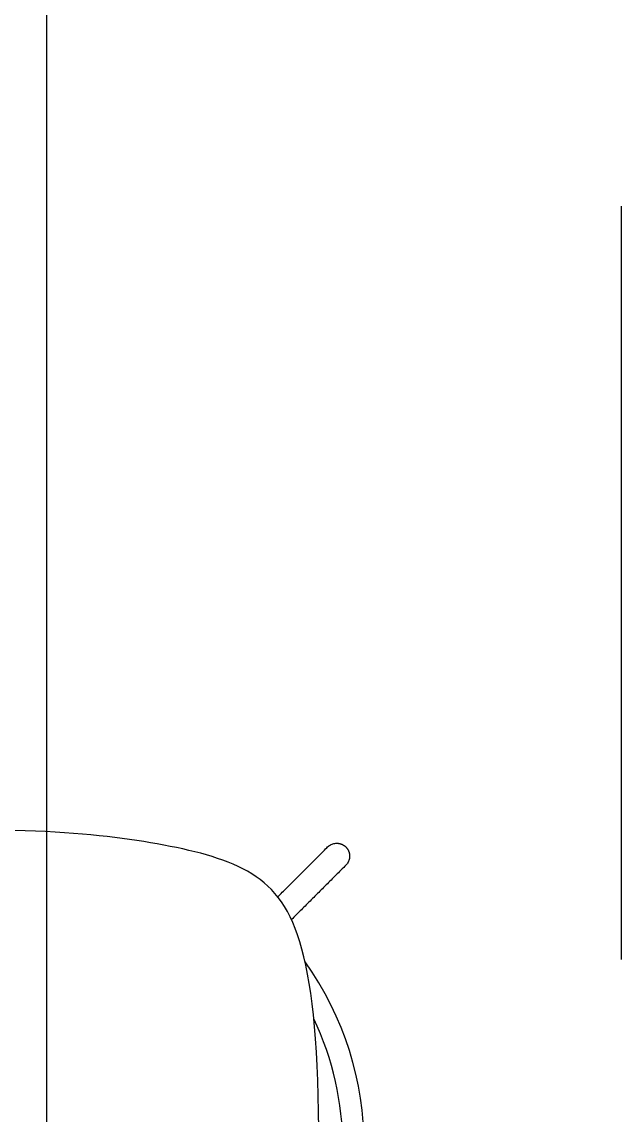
# Model space of a CAD drawing. Header units: millimetres. Extents: x -33000 to 294000, y 0 to 42408.
# Drawn here: x 219433 to 219876, y 17478 to 18286 of the extents above; entities that cross this region are included whole.
import ezdxf

# ---------------------------------------------------------------- set-up
doc = ezdxf.new("R2010")
doc.units = ezdxf.units.MM
doc.header["$LTSCALE"] = 50
doc.layers.add('arch', color=8, linetype='Continuous')

# ---------------------------------------------------------------- blocks, each defined once
blk = doc.blocks.new('A$409432350483')
for radius, start, end in [(235, 144.48264, 215.51736), (219.13, 154.45553, 205.54447)]:
    blk.add_arc((380, -300), radius, start, end)
blk.add_open_spline([(642, -300), (642, -381.15), (636.32, -470.1), (614.32, -491.9), (531.39, -535), (376.85, -535), (289.87, -523.95), (222.81, -506.19), (187.31, -460.44), (178.54, -371.68), (178.54, -300), (178.54, -228.32), (187.31, -139.56), (222.81, -93.81), (289.87, -76.05), (376.85, -65), (531.39, -65), (614.32, -108.1), (636.32, -129.9), (642, -218.85), (642, -300)], degree=3, knots=[0, 0, 0, 0, 10.270771, 20.541542, 30.812313, 41.083083, 51.353854, 61.624625, 71.895396, 82.166167, 82.166167, 82.166167, 92.436938, 102.707709, 112.978479, 123.24925, 133.520021, 143.790792, 154.061563, 164.332334, 164.332334, 164.332334, 164.332334])
blk.add_rational_spline([(208.89, -484.58), (190.46, -503.01), (172.03, -521.44), (165.3, -528.17), (158.56, -521.44), (151.83, -514.7), (158.56, -507.97), (178.67, -487.86), (198.78, -467.75)], [1, 1, 1, 0.707106781187, 1, 0.707106781186, 1, 1, 1], degree=2, knots=[37.605384, 37.605384, 37.605384, 39.090035, 39.090035, 40.586219, 40.586219, 42.082402, 42.082402, 43.702439, 43.702439, 43.702439])
blk = doc.blocks.new('A$C996bacb9')
blk.add_line((734.31, 922.43), (177.31, 922.43))

msp = doc.modelspace()

# ---------------------------------------------------------------- linework, layer by layer
at = {"layer": 'arch', "ltscale": 25}
msp.add_lwpolyline([(219451.21, 19089.6), (219451.21, 16299.6, 0.414214), (219456.21, 16294.6), (220446.21, 16294.6, 0.414214), (220451.21, 16299.6), (220451.21, 19089.6, 0.414214), (220446.21, 19094.6), (219456.21, 19094.6, 0.414214)], format="xyb", close=True, dxfattribs=at)

# ---------------------------------------------------------------- block references
for name, p, rotation in [('A$C996bacb9', (220798.63, 17415.6), 89.99999999999997), ('A$409432350483', (219831.21, 17154.6), 180)]:
    msp.add_blockref(name, p, dxfattribs=dict(at, rotation=rotation))

doc.saveas('drawing.dxf')
